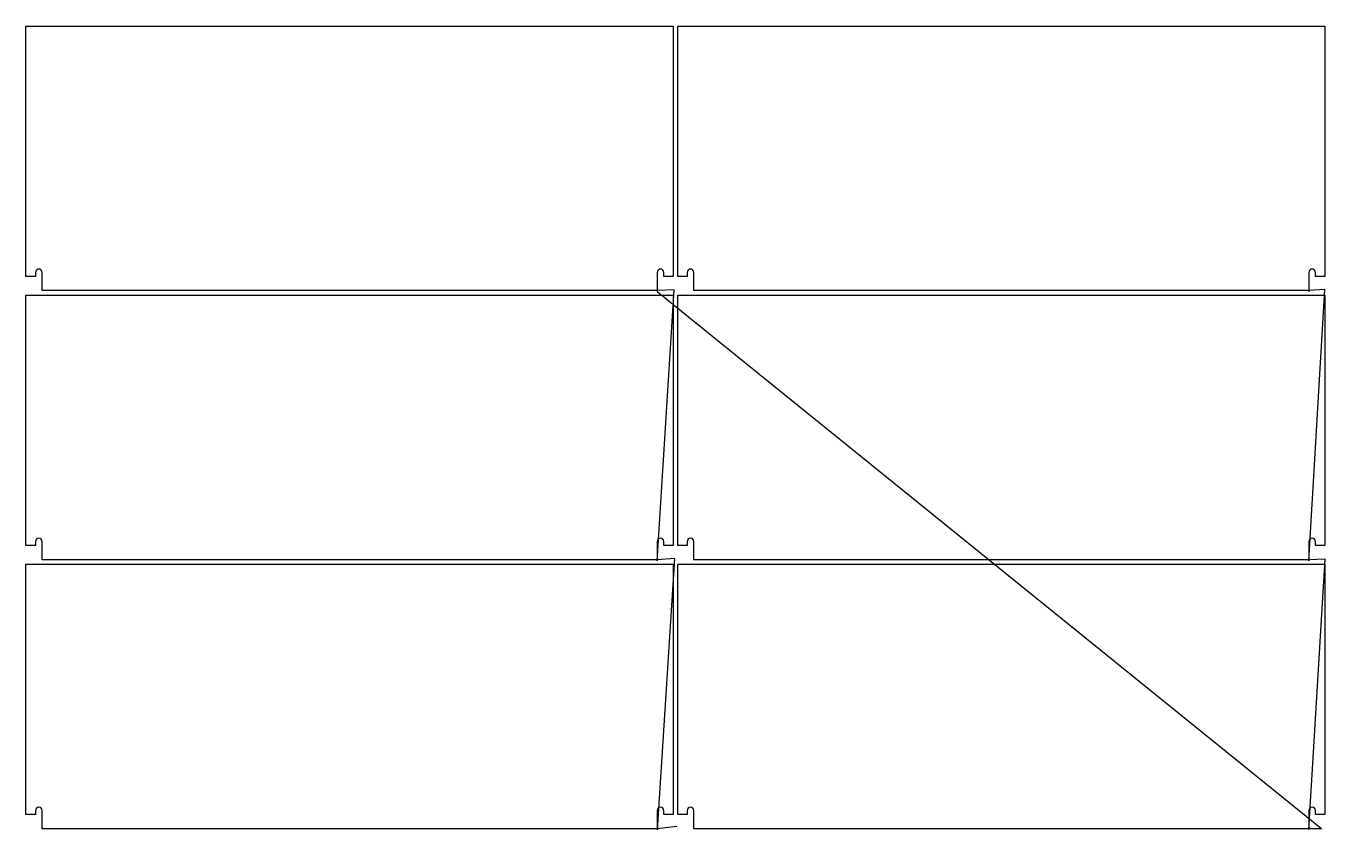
# Model space of a CAD drawing. Header units: metres. Extents: x 8 to 4449, y 4 to 2750.
import ezdxf

# ---------------------------------------------------------------- set-up
doc = ezdxf.new("R2010")
doc.units = ezdxf.units.M

msp = doc.modelspace()

# ---------------------------------------------------------------- linework, layer by layer
at = {"layer": 'TOOL_0'}
for p, q in [((8, 1895.128), (8, 2750.378)), ((8, 2750.378), (2220.5, 2750.378)), ((2220.5, 2750.378), (2220.5, 1895.128)), ((2235.696, 1895.128), (2235.696, 2750.378)), ((2235.696, 2750.378), (4448.196, 2750.378)), ((4448.196, 2750.378), (4448.196, 1895.128)), ((40.5, 1895.128), (8, 1895.128)), ((40.5, 1908.878), (40.5, 1895.128)), ((63, 1846.378), (63, 1908.878)), ((2165.5, 1908.878), (2165.5, 1846.378)), ((2188, 1895.128), (2188, 1908.878)), ((2220.5, 1895.128), (2188, 1895.128)), ((2268.196, 1895.128), (2235.696, 1895.128)), ((2268.196, 1908.878), (2268.196, 1895.128)), ((2290.696, 1846.378), (2290.696, 1908.878)), ((4393.196, 1908.878), (4393.196, 1846.378)), ((4415.696, 1895.128), (4415.696, 1908.878)), ((4448.196, 1895.128), (4415.696, 1895.128)), ((8, 975.967), (8, 1831.217)), ((8, 1831.217), (2220.5, 1831.217)), ((2165.5, 1846.378), (63, 1846.378)), ((2165.5, 1846.378), (2165.411, 1843.213)), ((2165.411, 1843.213), (4438.05, 8.008)), ((2223.568, 1848.702), (2165.5, 1846.378)), ((2165.916, 923.627), (2223.568, 1848.702)), ((2220.5, 1831.217), (2220.5, 975.967)), ((2235.697, 975.967), (2235.697, 1831.217)), ((2235.697, 1831.217), (4448.197, 1831.217)), ((4393.196, 1846.378), (2290.696, 1846.378)), ((4447.748, 1849.805), (4393.196, 1846.378)), ((4393.196, 1846.378), (4393.679, 1842.512)), ((4393.566, 923.61), (4447.748, 1849.805)), ((4448.197, 1831.217), (4448.197, 975.967)), ((40.5, 989.717), (40.5, 975.967)), ((63, 927.217), (63, 989.717)), ((2165.5, 989.717), (2165.5, 927.217)), ((2188, 975.967), (2188, 989.717)), ((2268.197, 989.717), (2268.197, 975.967)), ((2290.697, 927.217), (2290.697, 989.717)), ((4393.197, 989.717), (4393.197, 927.217)), ((4415.697, 975.967), (4415.697, 989.717)), ((40.5, 975.967), (8, 975.967)), ((2220.5, 975.967), (2188, 975.967)), ((2268.197, 975.967), (2235.697, 975.967)), ((4448.197, 975.967), (4415.697, 975.967)), ((8, 56.751), (8, 912.001)), ((8, 912.001), (2220.5, 912.001)), ((2165.5, 927.217), (63, 927.217)), ((2226.28, 931.225), (2165.5, 927.217)), ((2165.5, 927.217), (2165.916, 923.627)), ((2166.247, 4.152), (2226.28, 931.225)), ((2220.5, 912.001), (2220.5, 56.751)), ((2235.697, 56.751), (2235.697, 912.001)), ((2235.697, 912.001), (4448.197, 912.001)), ((4393.197, 927.217), (2290.697, 927.217)), ((4448.523, 929.646), (4393.197, 927.217)), ((4393.197, 927.217), (4393.566, 923.61)), ((4393.245, 5.915), (4448.523, 929.646)), ((4448.197, 912.001), (4448.197, 56.751)), ((40.5, 56.751), (8, 56.751)), ((40.5, 70.501), (40.5, 56.751)), ((63, 8.001), (63, 70.501)), ((2165.5, 70.501), (2165.5, 8.001)), ((2188, 56.751), (2188, 70.501)), ((2220.5, 56.751), (2188, 56.751)), ((2268.197, 56.751), (2235.697, 56.751)), ((2268.197, 70.501), (2268.197, 56.751)), ((2290.697, 8.001), (2290.697, 70.501)), ((4393.197, 70.501), (4393.197, 8.001)), ((4415.697, 56.751), (4415.697, 70.501)), ((4448.197, 56.751), (4415.697, 56.751)), ((2165.5, 8.001), (63, 8.001)), ((2233.16, 15.944), (2165.5, 8.001)), ((2165.5, 8.001), (2166.247, 4.152)), ((4393.197, 8.001), (2290.697, 8.001)), ((4438.05, 8.008), (4393.197, 8.001)), ((4393.197, 8.001), (4393.245, 5.915))]:
    msp.add_line(p, q, dxfattribs=at)
for centre in [(51.75, 1908.878), (2176.75, 1908.878), (2279.446, 1908.878), (4404.446, 1908.878), (51.75, 989.717), (2176.75, 989.717), (2279.447, 989.717), (4404.447, 989.717), (51.75, 70.501), (2176.75, 70.501), (2279.447, 70.501), (4404.447, 70.501)]:
    msp.add_arc(centre, 11.25, 0, 180, dxfattribs=at)

doc.saveas('drawing.dxf')
